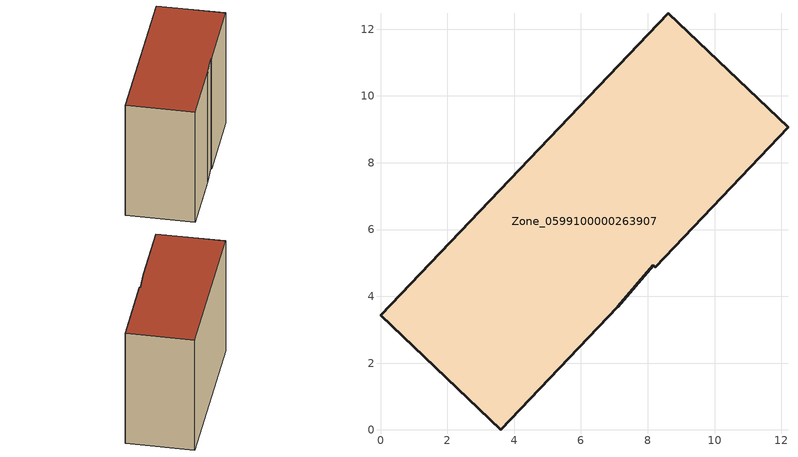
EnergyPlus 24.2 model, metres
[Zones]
Zone_0599100000263907
 floor ground (C_G): 7.1,3.69 3.6,0 0,3.43 8.62,12.48 12.2,9.06 8.22,4.87 8.17,4.93 z2
 wall outside (C_F): 12.2,9.06 8.62,12.48 0,3.43 3.6,0 7.1,3.69 8.17,4.93 8.22,4.87 12.2,9.06 z2:11.31
 roof outside (C_R): 3.6,0 7.1,3.69 8.17,4.93 8.22,4.87 12.2,9.06 8.62,12.48 0,3.43 z11.31
[BUILDING]
Pand.0599100000263907: North Axis=0; Terrain=City; Loads Convergence Tolerance Value=0.04; Temperature Convergence Tolerance Value=0.4; Solar Distribution=FullExterior; Maximum Number of Warmup Days=25; Minimum Number of Warmup Days=1
[Site:Location]
Rotterdam.The.Hague.AP_ZH_NLD Design_Conditions: Latitude=51.96; Longitude=4.45; Time Zone=1; Elevation=-4.5
[SITE:GROUNDTEMPERATURE:BUILDINGSURFACE]
18, 18, 18, 18, 18, 18, 18, 18, 18, 18, 18, 18
[MATERIAL] Thermal Absorptance=0.9; Solar Absorptance=0.7; Visible Absorptance=0.7
Name | Roughness | Thickness | Conductivity | Density | Specific Heat
G.TC.1992-2005 | MediumSmooth | 0.15 | 0.06 | 540 | 1210
F.TC.1992-2005 | Rough | 0.3 | 0.12 | 1920 | 840
R.TC.1992-2005 | MediumRough | 0.2 | 0.08 | 1500 | 1000
[CONSTRUCTION]
C_G: G.TC.1992-2005
C_F: F.TC.1992-2005
C_R: R.TC.1992-2005
[ZONE]
Zone_0599100000263907: Type=1; Multiplier=1; Ceiling Height=Autocalculate; Volume=Autocalculate; Floor Area=autocalculate; Part of Total Floor Area=Yes
[ZONEINFILTRATION:DESIGNFLOWRATE]
Infil_Zone_0599100000263907: Zone or ZoneList or Space or SpaceList=Zone_0599100000263907; Schedule=AlwaysOn; Design Flow Rate Calculation Method=Flow/Area; Flow Rate per Floor Area=0.0015; Constant Term Coefficient=1; Temperature Term Coefficient=0; Velocity Term Coefficient=0; Velocity Squared Term Coefficient=0
[HVACTEMPLATE:ZONE:IDEALLOADSAIRSYSTEM]
Zone_0599100000263907: Maximum Heating Supply Air Temperature=50; Minimum Cooling Supply Air Temperature=13; Maximum Heating Supply Air Humidity Ratio=0.0156; Minimum Cooling Supply Air Humidity Ratio=0.0077; Heating Limit=NoLimit; Cooling Limit=NoLimit; Dehumidification Control Type=ConstantSensibleHeatRatio; Cooling Sensible Heat Ratio=0.7; Dehumidification Setpoint=60; Humidification Control Type=None; Humidification Setpoint=30; Outdoor Air Method=None; Outdoor Air Flow Rate per Person=0.00944; Outdoor Air Flow Rate per Zone Floor Area=0; Outdoor Air Flow Rate per Zone=0; Demand Controlled Ventilation Type=None; Outdoor Air Economizer Type=NoEconomizer; Heat Recovery Type=None; Sensible Heat Recovery Effectiveness=0.7; Latent Heat Recovery Effectiveness=0.65
[ZONECONTROL:THERMOSTAT]
ThermostatControl_Zone_0599100000263907: Zone or ZoneList=Zone_0599100000263907; Control Type Schedule=DualSetpointControlType; Control 1=Thermostat_Zone_0599100000263907; Temperature Difference Between Cutout And Setpoint=0
[THERMOSTATSETPOINT:DUALSETPOINT]
Thermostat_Zone_0599100000263907: Heating Setpoint Temperature Schedule=HeatingSetpoint_Zone_0599100000263907; Cooling Setpoint Temperature Schedule=CoolingSetpoint_Zone_0599100000263907
[SCHEDULE:COMPACT]
HeatingSetpoint_Zone_0599100000263907: Through: 12/31, For: AllDays, Until: 24:00, 21
CoolingSetpoint_Zone_0599100000263907: Through: 12/31, For: AllDays, Until: 24:00, 24
DualSetpointControlType: Through: 12/31, For: AllDays, Until: 24:00, 4
AlwaysOn: Through: 12/31, For: AllDays, Until: 24:00, 1
